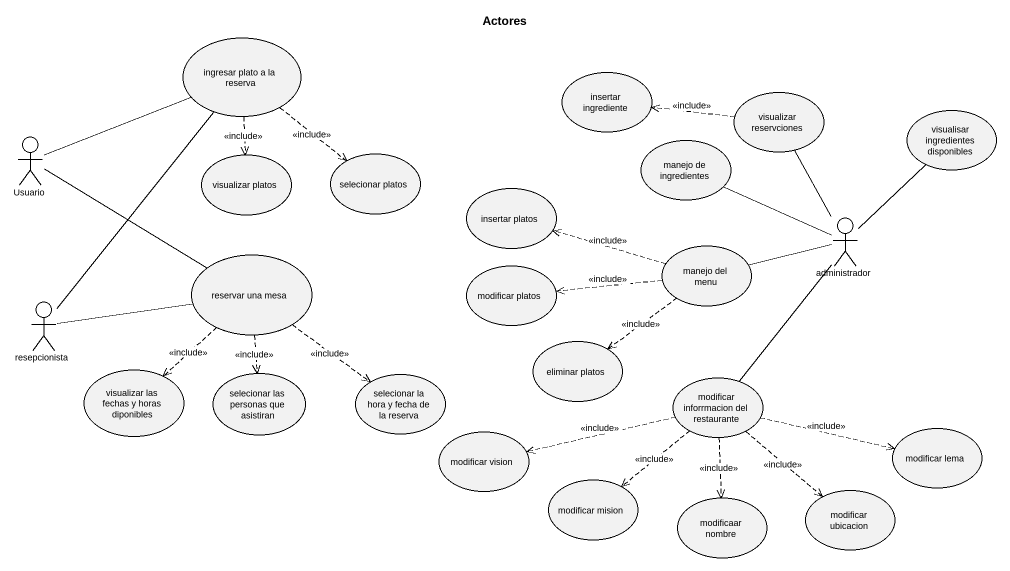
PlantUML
@startuml
title Actores
usecase "ingresar plato a la reserva" as ingresar_plato_a_la_reserva
usecase "insertar ingrediente" as insertar_ingrediente
usecase "visualizar reservciones" as visualizar_reservciones
usecase "visualisar ingredientes disponibles" as visualisar_ingredientes
actor Usuario
usecase "visualizar platos" as visualizar_platos
usecase "selecionar platos" as selecionar_platos
usecase "manejo de ingredientes" as manejo_de_ingredientes
usecase "insertar platos" as insertar_platos
actor administrador
usecase "reservar una mesa" as reservar_una_mesa
usecase "modificar platos" as modificar_platos
usecase "manejo del menu" as manejo_del_menu
actor resepcionista
usecase "eliminar platos" as eliminar_platos
usecase "visualizar las fechas y horas diponibles" as visualizar_las_fechas_y
usecase "selecionar las personas que asistiran" as selecionar_las_personas_que
usecase "selecionar la hora y fecha de la reserva" as selecionar_la_hora_y_fecha
usecase "modificar inforrmacion del restaurante" as modificar_inforrmacion_del
usecase "modificar vision" as modificar_vision
usecase "modificar lema" as modificar_lema
usecase "modificar mision" as modificar_mision
usecase "modificaar nombre" as modificaar_nombre
usecase "modificar ubicacion" as modificar_ubicacion
ingresar_plato_a_la_reserva ..> visualizar_platos : <<include>>
ingresar_plato_a_la_reserva ..> selecionar_platos : <<include>>
visualizar_reservciones .left.> insertar_ingrediente : <<include>>
Usuario -right- ingresar_plato_a_la_reserva
Usuario -right- reservar_una_mesa
administrador -up- visualizar_reservciones
administrador -up- visualisar_ingredientes
administrador -left- manejo_de_ingredientes
administrador -left- manejo_del_menu
administrador -- modificar_inforrmacion_del
reservar_una_mesa ..> visualizar_las_fechas_y : <<include>>
reservar_una_mesa ..> selecionar_las_personas_que : <<include>>
reservar_una_mesa ..> selecionar_la_hora_y_fecha : <<include>>
manejo_del_menu .left.> insertar_platos : <<include>>
manejo_del_menu .left.> modificar_platos : <<include>>
manejo_del_menu ..> eliminar_platos : <<include>>
resepcionista -up- ingresar_plato_a_la_reserva
resepcionista -right- reservar_una_mesa
modificar_inforrmacion_del .left.> modificar_vision : <<include>>
modificar_inforrmacion_del .right.> modificar_lema : <<include>>
modificar_inforrmacion_del ..> modificar_mision : <<include>>
modificar_inforrmacion_del ..> modificaar_nombre : <<include>>
modificar_inforrmacion_del ..> modificar_ubicacion : <<include>>
@enduml
